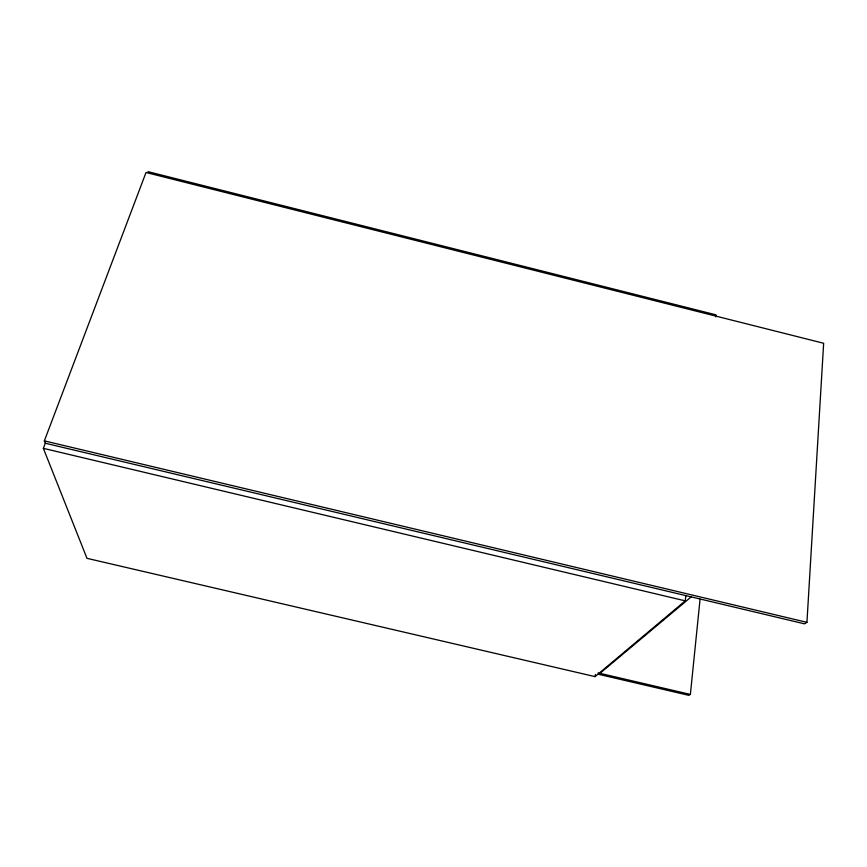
<?xml version="1.0" encoding="UTF-8"?>
<svg xmlns="http://www.w3.org/2000/svg" width="867" height="867" viewBox="0 0 867 867"><rect width="100%" height="100%" fill="white"/><g stroke="black" fill="none" stroke-linecap="round" stroke-linejoin="round"><path stroke-width="1.3" d="M45.279 443.232L804.522 623.839L806.939 622.343L823.65 343.267L146.024 172.5L44.358 440.87L45.279 443.232L43.35 448.337L86.971 558.326L595.065 676.628L685.266 600.864L685.83 595.607M597.894 674.147L688.864 695.345L690.381 694.413L700.07 599.173M715.774 316.921L716.001 314.84L147.964 171.655M595.065 676.628L595.369 674.483M599.942 673.334L691.194 596.886M598.176 672.922L690.381 694.413M44.358 440.87L806.939 622.343M43.35 448.337L685.266 600.864"/></g></svg>
